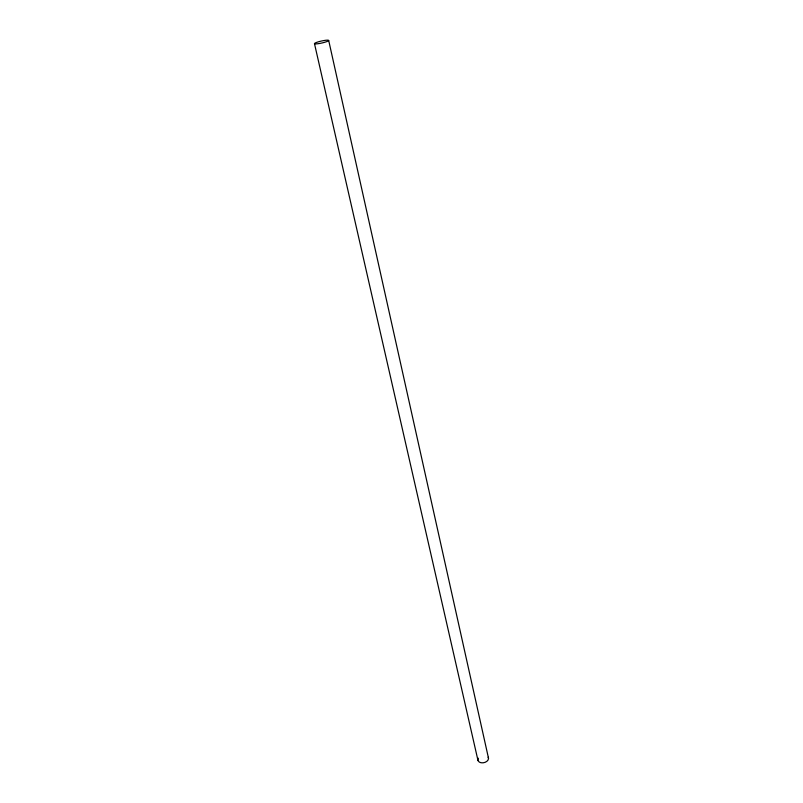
<?xml version="1.0" encoding="UTF-8"?>
<svg xmlns="http://www.w3.org/2000/svg" width="803" height="803" viewBox="0 0 803 803"><rect width="100%" height="100%" fill="white"/><g stroke="black" fill="none" stroke-linecap="round" stroke-linejoin="round"><path stroke-width="1.2" d="M314.485 43.673L477.966 760.391M328.708 40.531A7.297 1.014 -12.7 0 1 317.607 43.774A7.297 1.014 -12.7 0 1 318.48 41.786A7.297 1.014 -12.7 0 1 328.708 40.531L488.515 758.263M488.194 757.209A5.39 3.674 -12.7 0 1 483.035 762.82A5.39 3.674 -12.7 0 1 478.307 758.173"/></g></svg>
